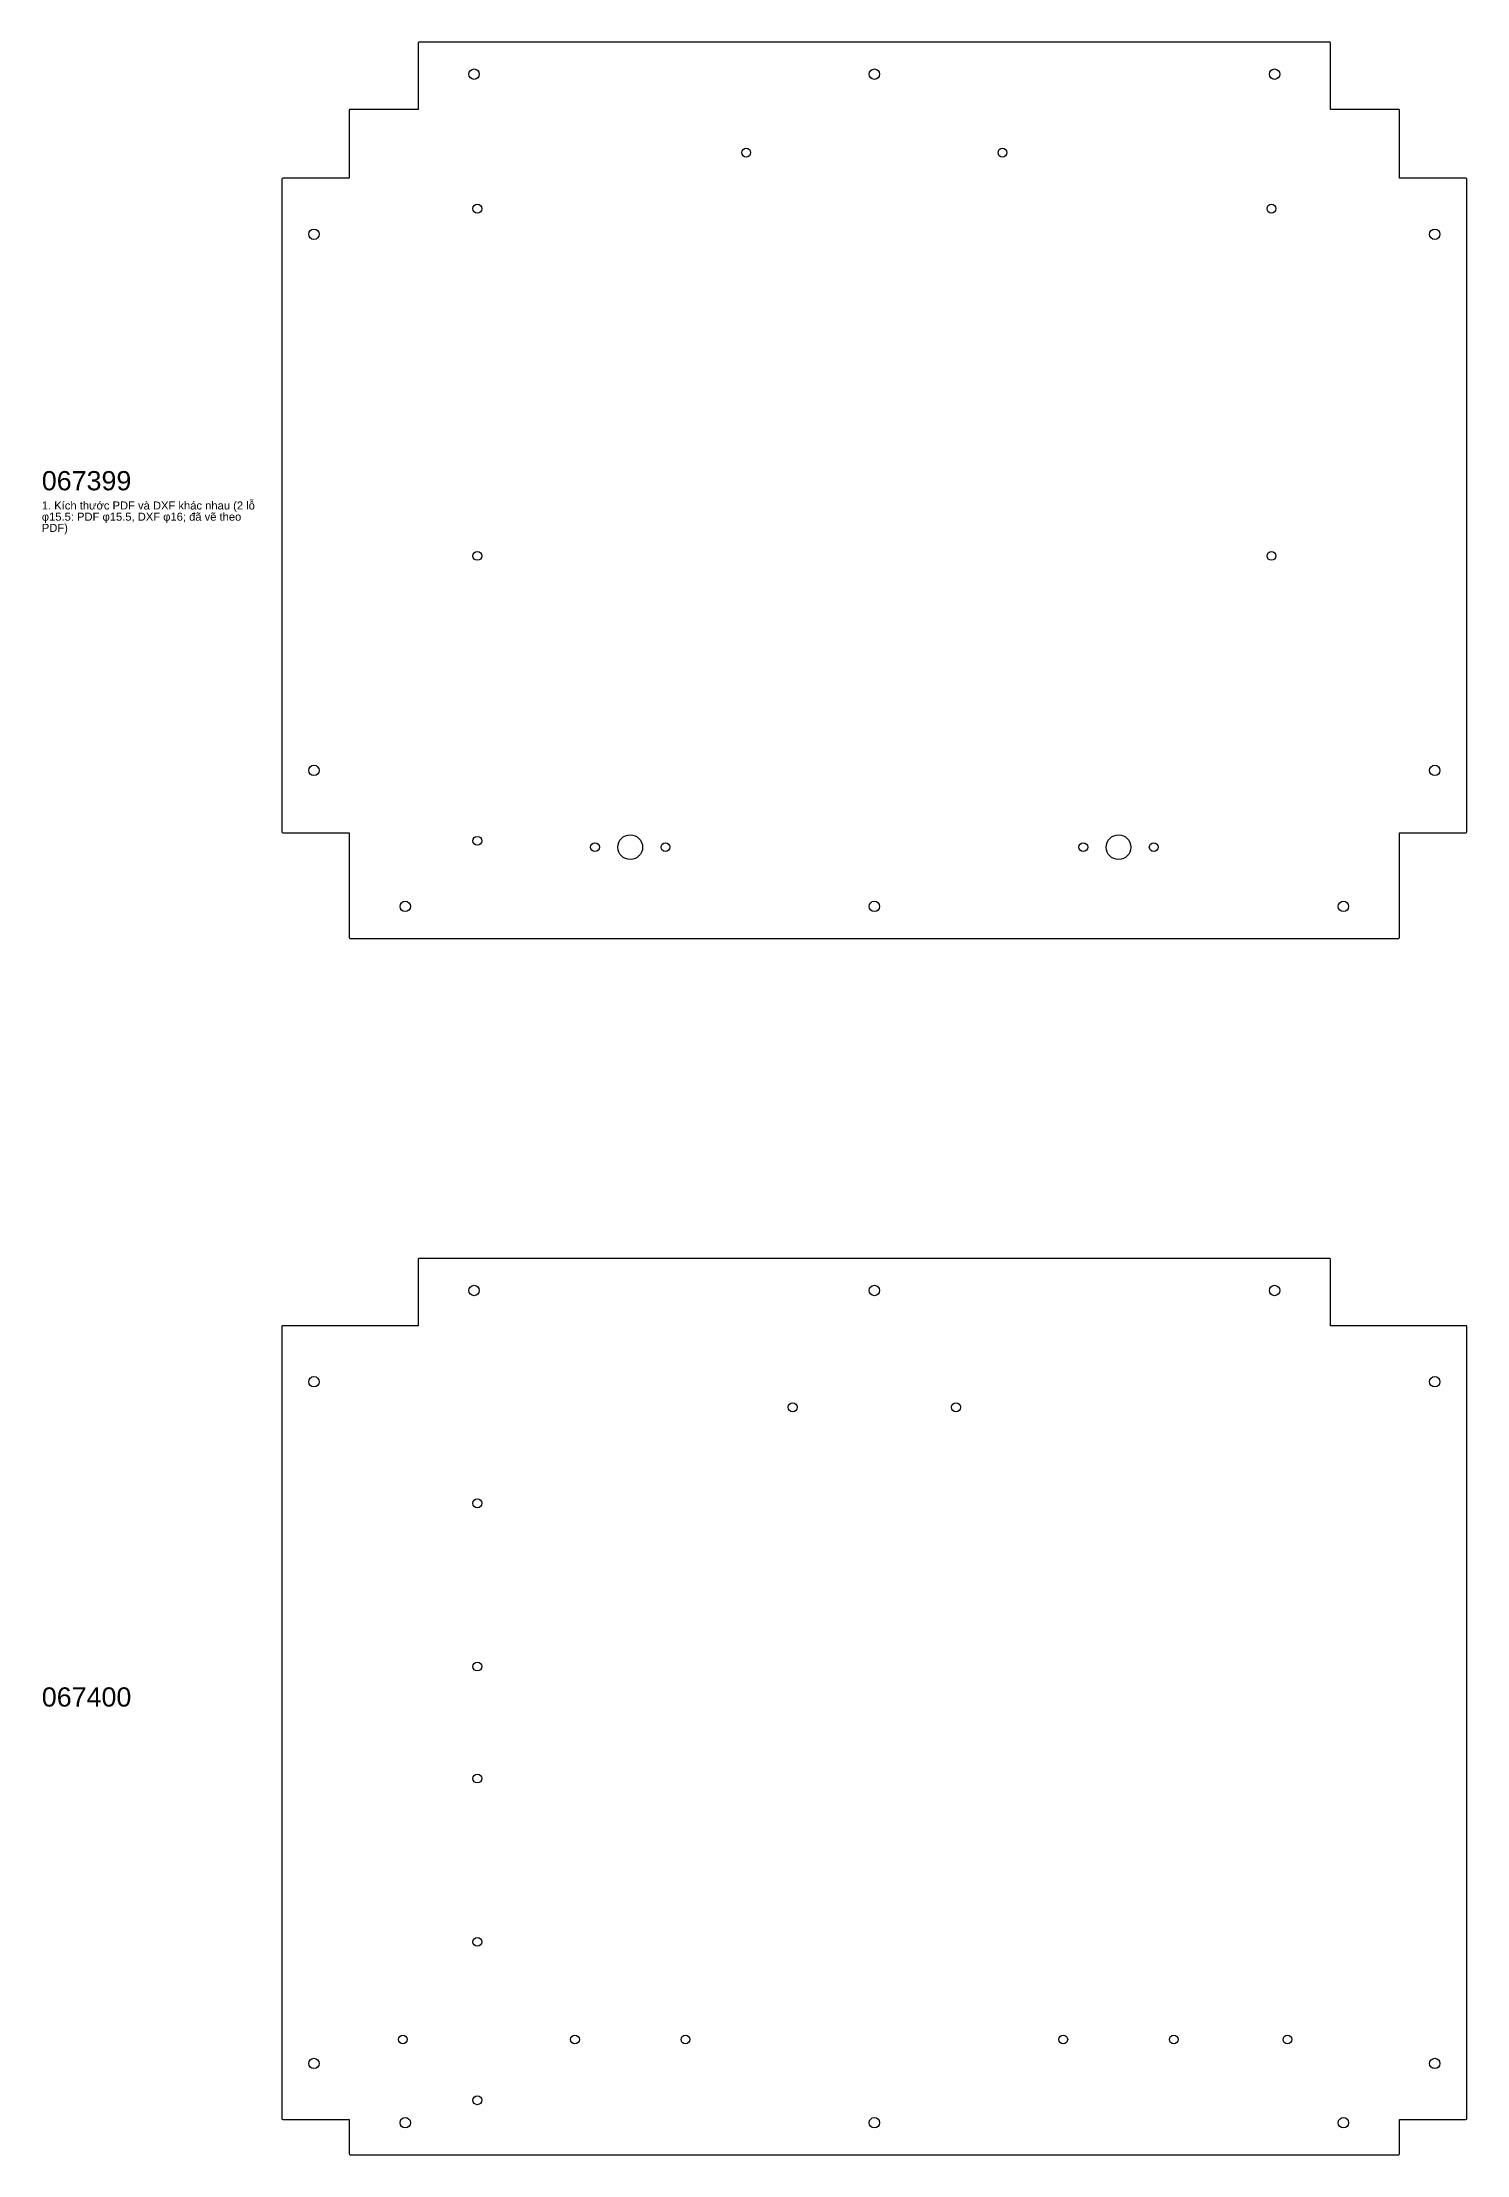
# Model space of a CAD drawing. Extents: x -150 to 740, y 0 to 4711.
# Drawn here: x -150 to 740, y 3391 to 4711 of the extents above; entities that cross this region are included whole.
import ezdxf

# ---------------------------------------------------------------- set-up
doc = ezdxf.new("R2010")
doc.units = 0
doc.header["$MEASUREMENT"] = 0
doc.layers.get('0').update_dxf_attribs({"linetype": 'CONTINUOUS'})
doc.styles.get("Standard").update_dxf_attribs({"font": 'arial.ttf'})

msp = doc.modelspace()

# ---------------------------------------------------------------- linework, layer by layer
for p, q in [((85, 4710.5), (85, 4669)), ((654.5, 4711), (85.5, 4711)), ((655, 4669), (655, 4710.5)), ((42, 4668.5), (42, 4626)), ((85, 4669), (42.5, 4669)), ((697.5, 4669), (655, 4669)), ((698, 4626), (698, 4668.5)), ((0, 4625.5), (0, 4217.5)), ((42, 4626), (0.5, 4626)), ((739.5, 4626), (698, 4626)), ((740, 4217.5), (740, 4625.5)), ((0.5, 4217), (42, 4217)), ((42, 4217), (42, 4151.5)), ((698, 4151.5), (698, 4217)), ((698, 4217), (739.5, 4217)), ((42.5, 4151), (697.5, 4151)), ((85, 3950.5), (85, 3909)), ((654.5, 3951), (85.5, 3951)), ((655, 3909), (655, 3950.5)), ((0, 3908.5), (0, 3413.5)), ((85, 3909), (0.5, 3909)), ((739.5, 3909), (655, 3909)), ((740, 3413.5), (740, 3908.5)), ((0.5, 3413), (42, 3413)), ((42, 3413), (42, 3391.5)), ((698, 3391.5), (698, 3413)), ((698, 3413), (739.5, 3413)), ((42.5, 3391), (697.5, 3391))]:
    msp.add_line(p, q)
for centre, radius in [((120, 4691), 3.25), ((370, 4691), 3.25), ((620, 4691), 3.25), ((290, 4642), 2.75), ((450, 4642), 2.75), ((122, 4607), 2.75), ((618, 4607), 2.75), ((20, 4591), 3.25), ((720, 4591), 3.25), ((122, 4390), 2.75), ((618, 4390), 2.75), ((20, 4256), 3.25), ((720, 4256), 3.25), ((122, 4212), 2.75), ((217.5, 4208), 7.75), ((522.5, 4208), 7.75), ((195.5, 4208), 2.75), ((239.5, 4208), 2.75), ((500.5, 4208), 2.75), ((544.5, 4208), 2.75), ((77, 4171), 3.25), ((370, 4171), 3.25), ((663, 4171), 3.25), ((120, 3931), 3.25), ((370, 3931), 3.25), ((620, 3931), 3.25), ((20, 3874), 3.25), ((720, 3874), 3.25), ((319, 3858), 2.75), ((421, 3858), 2.75), ((122, 3798), 2.75), ((122, 3696), 2.75), ((122, 3626), 2.75), ((122, 3524), 2.75), ((75.5, 3463), 2.75), ((183, 3463), 2.75), ((252, 3463), 2.75), ((488, 3463), 2.75), ((557, 3463), 2.75), ((628, 3463), 2.75), ((20, 3448), 3.25), ((720, 3448), 3.25), ((122, 3425), 2.75), ((77, 3411), 3.25), ((370, 3411), 3.25), ((663, 3411), 3.25)]:
    msp.add_circle(centre, radius)
for centre, start, end in [((85.5, 4710.5), 90, 180), ((654.5, 4710.5), 0, 90), ((42.5, 4668.5), 90, 180), ((697.5, 4668.5), 0, 90), ((0.5, 4625.5), 90, 180), ((739.5, 4625.5), 0, 90), ((0.5, 4217.5), 180, 270), ((739.5, 4217.5), 270, 0), ((42.5, 4151.5), 180, 270), ((697.5, 4151.5), 270, 0), ((85.5, 3950.5), 90, 180), ((654.5, 3950.5), 0, 90), ((0.5, 3908.5), 90, 180), ((739.5, 3908.5), 0, 90), ((0.5, 3413.5), 180, 270), ((739.5, 3413.5), 270, 0), ((42.5, 3391.5), 180, 270), ((697.5, 3391.5), 270, 0)]:
    msp.add_arc(centre, 0.5, start, end)

# ---------------------------------------------------------------- texts
for s, p in [('067399', (-150, 4431)), ('067400', (-150, 3671))]:
    msp.add_text(s, height=12).set_placement(p)
at = {"color": 6}
for s, p in [('1. Kích thước PDF và DXF khác nhau (2 lỗ', (-150, 4419)), ('φ15.5: PDF φ15.5, DXF φ16; đã vẽ theo', (-150, 4412)), ('PDF)', (-150, 4405))]:
    msp.add_text(s, height=5, dxfattribs=at).set_placement(p)

doc.saveas('drawing.dxf')
